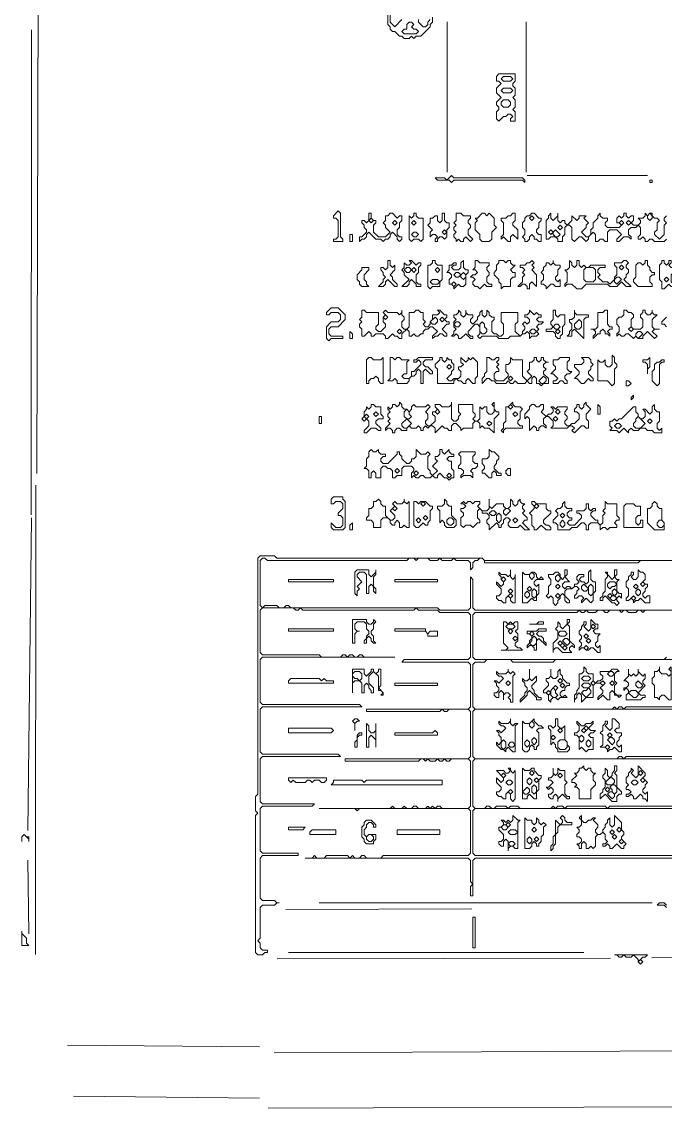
# Model space of a CAD drawing. Extents: x 10 to 1971, y 10 to 1392.
# Drawn here: x 10 to 282.5, y 15 to 475.1 of the extents above; entities that cross this region are included whole.
import ezdxf

# ---------------------------------------------------------------- set-up
doc = ezdxf.new("R2010")
doc.units = 0
for name, color, linetype, lineweight in [('TEXT_FALLBACK_OUTLINE', 2, 'Continuous', 0), ('TRACE_CURVE', 6, 'Continuous', 0), ('TRACE_STRAIGHT', 5, 'Continuous', 0), ('TRACE_TEXT_SYMBOL', 6, 'Continuous', 0)]:
    doc.layers.add(name, color=color, linetype=linetype, lineweight=lineweight)

msp = doc.modelspace()

# ---------------------------------------------------------------- linework, layer by layer
at = {"layer": 'TEXT_FALLBACK_OUTLINE', "color": 2}
for points in [[(212, 453), (211, 452), (211, 450), (212, 450), (213, 449), (211, 447), (211, 445), (213, 443), (211, 441), (211, 440), (212, 439), (212, 438), (211, 437), (211, 434), (212, 433), (214, 435), (215, 435), (216, 436), (217, 436), (218, 435), (217, 434), (217, 433), (219, 433), (219, 437), (218, 438), (219, 439), (219, 442), (218, 443), (219, 444), (219, 447), (218, 448), (218, 449), (219, 450), (219, 453)], [(213, 451), (214, 452), (217, 452), (218, 451), (217, 450), (214, 450)], [(213, 446), (214, 447), (217, 447), (218, 446), (217, 445), (214, 445)], [(213, 441), (214, 442), (216, 442), (217, 441), (217, 440), (216, 439), (214, 439), (213, 440)], [(144, 395), (142, 393), (142, 392), (143, 392), (144, 391), (144, 384), (143, 383), (142, 383), (142, 382), (146, 382), (146, 383), (145, 384), (145, 394)], [(157, 394), (157, 391), (156, 390), (155, 391), (154, 391), (154, 390), (155, 389), (155, 388), (156, 387), (156, 386), (154, 384), (153, 384), (153, 382), (154, 383), (155, 383), (156, 384), (156, 385), (157, 386), (160, 383), (162, 383), (163, 382), (164, 383), (165, 383), (166, 384), (166, 385), (167, 386), (169, 384), (169, 383), (170, 382), (171, 383), (171, 384), (170, 384), (169, 385), (169, 387), (170, 388), (170, 390), (171, 391), (171, 393), (170, 393), (169, 392), (167, 394), (166, 394), (165, 393), (164, 393), (164, 391), (163, 390), (164, 389), (164, 388), (166, 386), (164, 384), (161, 384), (159, 386), (159, 389), (160, 390), (160, 391), (159, 391), (158, 392), (158, 394)], [(157, 391), (158, 392), (159, 391), (158, 390)], [(176, 394), (176, 393), (175, 392), (174, 393), (174, 383), (175, 382), (176, 383), (178, 383), (179, 382), (180, 383), (180, 392), (178, 392), (177, 393), (177, 394)], [(188, 394), (188, 391), (187, 390), (186, 391), (186, 393), (185, 393), (184, 392), (183, 392), (183, 390), (182, 389), (184, 387), (183, 386), (183, 384), (184, 385), (185, 385), (186, 384), (185, 383), (185, 382), (186, 382), (186, 383), (187, 384), (188, 384), (189, 383), (190, 384), (190, 387), (191, 388), (191, 390), (190, 390), (189, 391), (189, 394)], [(194, 394), (194, 391), (193, 390), (194, 389), (193, 388), (193, 387), (194, 386), (193, 385), (193, 384), (194, 383), (194, 382), (195, 383), (196, 382), (197, 382), (197, 383), (198, 384), (200, 382), (201, 383), (199, 385), (199, 387), (200, 388), (200, 389), (199, 390), (199, 391), (200, 392), (200, 393), (197, 393), (196, 394)], [(205, 394), (203, 392), (202, 392), (203, 391), (202, 390), (202, 387), (204, 385), (204, 383), (205, 382), (208, 382), (209, 383), (209, 386), (211, 388), (210, 389), (210, 392), (208, 394), (207, 393), (206, 394)], [(218, 394), (217, 393), (216, 393), (215, 392), (213, 392), (213, 391), (214, 390), (214, 385), (213, 384), (213, 383), (214, 384), (216, 382), (217, 382), (217, 384), (218, 385), (220, 383), (220, 387), (218, 389), (218, 390), (219, 391), (219, 394)], [(226, 394), (225, 393), (224, 393), (223, 392), (223, 391), (222, 390), (222, 388), (223, 387), (223, 385), (222, 384), (223, 383), (223, 382), (224, 382), (225, 383), (225, 384), (226, 385), (227, 384), (227, 383), (228, 383), (229, 382), (230, 382), (230, 385), (229, 385), (228, 386), (228, 387), (229, 388), (229, 390), (230, 391), (230, 392), (229, 392), (227, 394)], [(225, 392), (226, 393), (227, 392), (226, 391)], [(167, 390), (168, 391), (169, 390), (168, 389)], [(175, 390), (176, 391), (177, 390), (176, 389)], [(188, 386), (189, 387), (190, 386), (189, 385)], [(149, 385), (149, 382), (150, 382), (150, 385)], [(175, 385), (176, 386), (177, 386), (178, 385), (177, 384), (176, 384)], [(165, 374), (165, 371), (164, 370), (163, 371), (162, 371), (162, 370), (163, 369), (163, 368), (164, 367), (163, 366), (163, 365), (161, 363), (163, 363), (164, 364), (164, 365), (165, 366), (168, 363), (169, 363), (169, 364), (167, 366), (167, 367), (166, 368), (168, 370), (168, 372), (167, 371), (166, 372), (166, 374)], [(174, 374), (175, 373), (174, 372), (173, 372), (172, 373), (172, 371), (171, 370), (172, 369), (172, 368), (174, 366), (171, 363), (173, 363), (174, 364), (174, 365), (175, 366), (177, 364), (177, 363), (179, 363), (179, 364), (178, 364), (177, 365), (177, 368), (178, 369), (178, 371), (179, 372), (179, 373), (178, 373), (177, 372), (175, 374)], [(184, 374), (184, 373), (183, 372), (182, 372), (182, 363), (183, 362), (184, 363), (187, 363), (187, 365), (188, 366), (188, 372), (186, 372), (185, 373), (185, 374)], [(197, 374), (196, 373), (196, 371), (195, 370), (193, 370), (192, 371), (193, 372), (194, 372), (194, 373), (193, 373), (192, 372), (191, 372), (191, 370), (190, 369), (191, 369), (192, 368), (192, 367), (191, 366), (191, 364), (192, 364), (193, 363), (193, 362), (195, 364), (196, 363), (197, 363), (198, 364), (198, 368), (199, 369), (199, 370), (198, 370), (197, 371)], [(202, 374), (202, 371), (201, 370), (202, 370), (203, 369), (202, 368), (201, 368), (200, 367), (201, 367), (202, 366), (201, 365), (201, 364), (202, 363), (203, 363), (204, 362), (206, 364), (207, 363), (209, 363), (209, 364), (208, 364), (207, 365), (207, 367), (208, 368), (208, 369), (207, 370), (207, 371), (208, 372), (208, 373), (204, 373), (203, 374)], [(212, 374), (212, 373), (211, 372), (211, 370), (210, 369), (210, 368), (212, 366), (212, 365), (213, 364), (213, 362), (214, 363), (217, 363), (217, 366), (218, 367), (219, 367), (219, 369), (218, 369), (217, 370), (219, 372), (218, 372), (217, 373), (217, 374), (216, 374), (215, 373), (214, 374)], [(226, 374), (225, 373), (224, 373), (223, 372), (221, 372), (221, 371), (222, 371), (223, 370), (222, 369), (223, 368), (222, 367), (222, 365), (220, 363), (221, 363), (222, 364), (223, 364), (224, 363), (224, 362), (225, 362), (225, 364), (226, 365), (228, 363), (228, 368), (226, 370), (227, 371), (226, 372), (227, 373)], [(235, 374), (235, 373), (234, 372), (233, 373), (232, 373), (232, 372), (231, 371), (231, 370), (230, 369), (231, 368), (231, 366), (230, 365), (230, 364), (231, 364), (232, 363), (232, 362), (234, 364), (235, 364), (236, 363), (238, 363), (238, 366), (237, 365), (236, 366), (236, 367), (237, 368), (237, 370), (238, 371), (238, 372), (236, 372), (235, 373)], [(242, 374), (242, 371), (241, 370), (240, 370), (241, 369), (241, 365), (240, 364), (240, 363), (241, 364), (243, 364), (245, 362), (247, 362), (249, 364), (258, 364), (259, 363), (262, 363), (264, 365), (266, 363), (268, 363), (265, 366), (266, 367), (266, 368), (267, 369), (267, 370), (266, 371), (266, 372), (267, 373), (266, 374), (265, 374), (264, 373), (261, 373), (261, 372), (262, 371), (262, 368), (261, 367), (261, 366), (259, 364), (258, 365), (256, 365), (254, 367), (255, 368), (254, 369), (254, 370), (255, 371), (257, 371), (257, 372), (251, 372), (250, 371), (249, 371), (248, 372), (247, 371), (246, 372), (246, 374), (245, 374), (245, 372), (244, 371), (243, 372), (243, 373)], [(274, 374), (274, 373), (273, 372), (272, 373), (271, 373), (270, 372), (270, 367), (269, 366), (269, 365), (271, 363), (277, 363), (277, 364), (276, 365), (276, 367), (277, 368), (278, 368), (278, 369), (277, 369), (276, 370), (276, 371), (275, 372), (275, 374)], [(281, 374), (281, 373), (280, 372), (280, 366), (281, 365), (281, 362), (282, 362), (284, 364), (285, 363), (287, 363), (285, 365), (285, 368), (287, 370), (287, 371), (285, 371), (284, 372), (285, 373), (285, 374), (284, 374), (284, 373), (283, 372), (282, 373), (282, 374)], [(154, 371), (154, 370), (152, 368), (152, 366), (153, 365), (153, 364), (154, 363), (157, 363), (156, 364), (156, 365), (155, 366), (155, 368), (157, 370), (157, 371)], [(172, 370), (173, 371), (174, 371), (175, 370), (174, 369), (173, 369)], [(175, 370), (176, 371), (177, 370), (176, 369)], [(185, 370), (186, 371), (187, 370), (186, 369)], [(193, 368), (194, 369), (195, 369), (196, 368), (195, 367), (194, 367)], [(196, 368), (197, 369), (198, 368), (198, 367), (197, 366), (196, 367)], [(248, 370), (249, 371), (252, 371), (253, 370), (253, 366), (252, 365), (249, 365), (248, 366)], [(263, 371), (264, 372), (265, 371), (264, 370)], [(183, 365), (184, 366), (186, 366), (187, 365), (186, 364), (184, 364)], [(192, 364), (193, 365), (194, 364), (193, 363)], [(261, 366), (262, 367), (263, 367), (264, 366), (262, 364), (261, 365)], [(282, 366), (283, 367), (284, 366), (283, 365)], [(141, 354), (139, 352), (139, 351), (140, 351), (141, 352), (144, 352), (145, 351), (145, 349), (144, 348), (141, 348), (139, 346), (139, 341), (140, 340), (141, 341), (146, 341), (146, 342), (141, 342), (140, 343), (140, 345), (141, 346), (144, 346), (147, 349), (147, 351), (144, 354)], [(163, 350), (164, 351), (165, 350), (164, 349)], [(185, 350), (186, 349), (186, 348), (185, 347), (184, 347), (183, 348)], [(187, 349), (188, 350), (189, 349), (188, 348)], [(235, 353), (235, 349), (234, 348), (234, 347), (235, 346), (234, 345), (232, 345), (232, 344), (235, 344), (236, 343), (236, 342), (237, 341), (238, 341), (238, 342), (239, 343), (239, 346), (240, 347), (240, 351), (238, 351), (237, 350), (236, 351), (236, 353)], [(244, 353), (244, 350), (243, 349), (242, 349), (242, 348), (243, 347), (243, 345), (242, 344), (242, 343), (241, 342), (243, 342), (243, 344), (244, 345), (248, 341), (248, 349), (249, 350), (250, 350), (250, 351), (245, 351), (244, 352)], [(257, 353), (256, 352), (254, 352), (254, 346), (253, 345), (251, 345), (252, 345), (253, 344), (253, 343), (252, 342), (252, 341), (254, 343), (255, 343), (255, 344), (256, 345), (257, 344), (257, 343), (258, 343), (259, 342), (259, 343), (258, 344), (259, 345), (260, 345), (260, 346), (259, 346), (258, 347), (258, 353)], [(265, 353), (265, 351), (264, 350), (263, 350), (262, 349), (262, 347), (263, 346), (263, 344), (262, 343), (262, 342), (263, 343), (264, 342), (265, 342), (266, 343), (267, 343), (269, 341), (270, 342), (271, 341), (273, 341), (273, 342), (275, 344), (278, 341), (279, 342), (277, 344), (278, 345), (280, 345), (278, 345), (277, 346), (277, 349), (279, 351), (278, 351), (277, 352), (277, 353), (277, 352), (276, 351), (275, 351), (274, 352), (274, 353), (273, 353), (273, 352), (272, 351), (272, 350), (273, 349), (273, 346), (272, 345), (269, 345), (268, 346), (268, 349), (269, 350), (269, 351), (268, 352), (267, 352), (266, 353)], [(193, 347), (194, 348), (195, 348), (196, 347), (195, 346), (194, 346)], [(204, 347), (205, 348), (206, 347), (206, 346), (207, 345), (207, 344), (206, 343), (205, 343), (204, 344)], [(235, 346), (236, 347), (237, 347), (238, 346), (237, 345), (236, 345)], [(246, 349), (247, 348), (247, 346), (246, 345), (245, 345), (244, 346), (244, 347)], [(267, 345), (268, 346), (269, 345), (268, 344)], [(149, 344), (149, 341), (150, 341), (150, 343)], [(169, 344), (170, 345), (171, 344), (170, 343)], [(225, 344), (226, 345), (227, 345), (228, 344), (227, 343), (226, 343)], [(236, 344), (237, 345), (238, 344), (237, 343)], [(270, 343), (271, 344), (272, 344), (273, 343), (271, 341), (270, 342)], [(157, 333), (156, 332), (156, 322), (157, 322), (157, 323), (158, 324), (159, 324), (160, 325), (161, 324), (161, 323), (162, 322), (163, 322), (163, 333), (162, 332), (159, 332), (158, 333)], [(166, 333), (166, 324), (165, 323), (167, 323), (168, 324), (169, 323), (169, 322), (173, 322), (174, 323), (174, 324), (175, 325), (176, 325), (177, 326), (177, 327), (178, 328), (179, 327), (179, 322), (180, 322), (180, 327), (181, 328), (183, 326), (184, 326), (184, 327), (182, 329), (181, 329), (180, 330), (180, 331), (181, 332), (184, 332), (184, 333), (178, 333), (177, 332), (176, 332), (176, 331), (177, 331), (178, 332), (179, 331), (179, 330), (176, 327), (175, 327), (175, 325), (174, 324), (172, 324), (171, 325), (172, 326), (173, 326), (173, 331), (174, 332), (171, 332), (170, 333), (169, 333), (168, 332), (167, 333)], [(187, 333), (187, 332), (185, 330), (185, 329), (186, 328), (186, 322), (193, 322), (193, 323), (194, 324), (195, 323), (196, 323), (197, 322), (198, 322), (198, 323), (199, 324), (201, 322), (202, 322), (202, 324), (203, 325), (203, 331), (201, 333), (200, 332), (199, 333), (199, 332), (198, 331), (196, 333), (196, 331), (197, 330), (196, 329), (195, 329), (195, 328), (196, 327), (196, 325), (195, 324), (193, 324), (192, 323), (191, 323), (190, 324), (192, 326), (192, 327), (193, 328), (193, 330), (192, 331), (192, 332), (191, 332), (190, 333), (190, 332), (189, 331), (188, 332), (188, 333)], [(238, 333), (237, 332), (235, 332), (235, 330), (236, 329), (236, 328), (234, 326), (235, 326), (237, 324), (236, 323), (235, 323), (235, 322), (237, 322), (238, 323), (239, 323), (240, 322), (241, 322), (241, 323), (240, 324), (240, 325), (241, 326), (242, 326), (243, 327), (242, 327), (241, 328), (241, 331), (242, 332), (242, 333)], [(247, 333), (248, 332), (248, 331), (247, 330), (244, 330), (244, 329), (246, 327), (246, 326), (244, 324), (245, 324), (247, 322), (248, 322), (250, 324), (251, 323), (252, 323), (252, 324), (250, 326), (250, 327), (251, 328), (251, 329), (252, 330), (251, 331), (251, 332), (250, 333)], [(260, 334), (260, 330), (259, 329), (258, 329), (257, 330), (257, 332), (256, 331), (255, 331), (254, 332), (254, 323), (258, 323), (260, 321), (261, 322), (261, 328), (262, 329), (262, 330), (261, 331), (261, 333)], [(276, 333), (275, 332), (273, 332), (273, 331), (274, 331), (275, 330), (275, 326), (275, 328), (276, 329)], [(281, 332), (280, 331), (279, 331), (278, 330), (278, 328), (277, 327), (277, 323), (279, 321), (280, 322), (280, 330), (281, 331), (282, 331), (282, 332)], [(190, 329), (191, 330), (192, 329), (191, 328)], [(216, 324), (217, 325), (218, 324), (217, 323)], [(231, 325), (232, 324), (232, 323), (231, 322), (230, 322), (229, 323)], [(266, 323), (266, 321), (267, 321), (268, 322), (267, 323)], [(158, 313), (158, 312), (157, 311), (156, 312), (156, 311), (155, 310), (155, 308), (154, 307), (155, 306), (156, 307), (157, 306), (157, 304), (155, 302), (155, 301), (156, 301), (158, 303), (160, 303), (161, 302), (162, 302), (162, 303), (160, 305), (160, 306), (161, 307), (163, 307), (163, 308), (162, 309), (162, 312), (160, 312), (159, 313)], [(218, 314), (216, 312), (215, 312), (215, 306), (214, 305), (214, 303), (213, 302), (214, 301), (214, 302), (215, 303), (222, 303), (222, 304), (221, 304), (220, 305), (220, 306), (221, 307), (221, 310), (222, 311), (221, 312), (219, 312), (218, 313)], [(216, 312), (217, 313), (218, 312), (217, 311)], [(254, 313), (254, 309), (255, 309), (255, 312)], [(278, 313), (277, 312), (277, 310), (276, 309), (274, 311), (273, 311), (274, 310), (274, 308), (273, 307), (272, 307), (271, 308), (271, 309), (270, 310), (270, 312), (269, 312), (264, 307), (263, 307), (262, 306), (261, 307), (260, 306), (259, 306), (259, 304), (260, 303), (259, 302), (262, 302), (263, 301), (265, 303), (267, 301), (267, 302), (268, 303), (269, 302), (271, 302), (272, 303), (274, 303), (275, 302), (277, 302), (278, 301), (281, 301), (281, 303), (280, 302), (279, 303), (279, 305), (280, 306), (280, 310), (279, 310), (278, 311)], [(269, 317), (268, 316), (268, 315), (269, 316)], [(155, 308), (156, 309), (157, 308), (156, 307)], [(159, 309), (160, 310), (161, 309), (160, 308)], [(172, 310), (173, 311), (174, 310), (174, 309), (175, 308), (174, 307), (173, 307), (172, 308)], [(185, 310), (186, 311), (187, 310), (186, 309)], [(218, 309), (219, 310), (220, 309), (219, 308)], [(236, 310), (237, 311), (238, 310), (237, 309)], [(136, 308), (137, 308), (137, 305), (136, 305)], [(173, 307), (175, 305), (173, 303), (172, 303), (171, 304), (171, 305)], [(207, 305), (208, 306), (209, 305), (208, 304)], [(235, 307), (236, 308), (237, 307), (236, 306)], [(261, 304), (262, 305), (263, 305), (264, 304), (263, 303), (262, 303)], [(270, 307), (271, 308), (274, 305), (272, 303), (270, 303), (269, 304), (269, 305), (270, 306)], [(275, 306), (276, 307), (277, 306), (276, 305)], [(196, 293), (195, 292), (196, 291), (196, 288), (195, 287), (195, 286), (196, 286), (197, 285), (197, 284), (196, 283), (196, 282), (197, 283), (200, 283), (201, 282), (201, 284), (200, 285), (201, 286), (202, 286), (203, 287), (203, 288), (202, 288), (201, 289), (201, 291), (202, 292), (202, 293)], [(208, 294), (208, 291), (207, 290), (205, 290), (205, 288), (206, 287), (206, 286), (205, 285), (205, 284), (206, 284), (208, 282), (209, 282), (209, 284), (210, 285), (211, 284), (211, 283), (213, 283), (213, 284), (212, 284), (210, 286), (210, 287), (211, 288), (211, 289), (212, 290), (212, 291), (210, 293), (209, 293)], [(168, 285), (169, 286), (170, 285), (169, 284)], [(216, 286), (215, 285), (215, 284), (216, 283), (217, 283), (217, 286)], [(176, 284), (177, 285), (178, 284), (177, 283)], [(190, 283), (191, 284), (192, 283), (191, 282)], [(142, 274), (141, 273), (141, 271), (142, 271), (143, 272), (145, 272), (146, 271), (146, 269), (144, 267), (144, 266), (145, 266), (146, 265), (146, 262), (145, 261), (143, 261), (141, 263), (141, 261), (142, 260), (146, 260), (147, 261), (147, 272), (146, 273), (146, 274)], [(161, 273), (160, 272), (159, 272), (159, 270), (158, 269), (157, 269), (157, 266), (156, 265), (156, 264), (158, 264), (159, 263), (159, 261), (162, 261), (162, 264), (163, 265), (165, 265), (166, 264), (166, 263), (167, 262), (168, 262), (168, 263), (169, 264), (170, 263), (170, 261), (171, 261), (172, 262), (173, 261), (174, 261), (174, 272), (173, 271), (172, 272), (172, 273), (172, 272), (171, 271), (169, 271), (168, 272), (167, 271), (168, 270), (166, 268), (168, 266), (168, 265), (167, 264), (166, 264), (164, 266), (164, 270), (163, 270), (162, 271), (162, 272)], [(176, 272), (176, 262), (177, 261), (178, 261), (180, 263), (181, 262), (182, 262), (182, 263), (183, 264), (183, 268), (184, 269), (184, 270), (183, 270), (181, 272), (179, 272), (178, 271), (177, 272)], [(179, 271), (180, 272), (181, 271), (180, 270)], [(189, 273), (189, 271), (188, 270), (186, 270), (186, 269), (187, 268), (187, 263), (188, 264), (189, 263), (189, 262), (190, 261), (193, 261), (194, 262), (194, 264), (192, 266), (192, 270), (191, 270), (190, 271), (190, 272)], [(226, 272), (226, 271), (227, 270), (227, 269), (225, 267), (226, 266), (226, 262), (227, 261), (227, 260), (228, 260), (230, 262), (232, 260), (234, 260), (234, 261), (233, 262), (232, 262), (231, 263), (231, 264), (234, 267), (234, 268), (233, 268), (232, 269), (232, 271), (228, 271), (227, 272)], [(278, 272), (277, 271), (277, 270), (276, 269), (275, 269), (275, 263), (278, 260), (282, 260), (282, 263), (281, 264), (281, 269), (280, 269), (279, 270), (279, 271)], [(167, 269), (168, 270), (169, 269), (168, 268)], [(208, 267), (209, 268), (210, 268), (211, 267), (210, 266), (209, 266)], [(211, 266), (212, 267), (213, 266), (213, 264), (212, 263), (211, 264)], [(214, 268), (215, 269), (216, 269), (217, 268), (215, 266), (214, 267)], [(227, 270), (228, 271), (229, 270), (228, 269)], [(238, 266), (239, 267), (240, 266), (239, 265)], [(266, 271), (265, 270), (265, 261), (273, 261), (273, 264), (272, 264), (272, 263), (271, 262), (270, 263), (270, 265), (271, 266), (272, 266), (272, 270), (270, 270), (269, 271)], [(150, 263), (149, 262), (149, 260), (150, 260)], [(177, 264), (178, 265), (179, 264), (178, 263)], [(180, 265), (181, 266), (182, 265), (181, 264)], [(190, 264), (191, 265), (192, 265), (193, 264), (193, 263), (192, 262), (191, 262), (190, 263)], [(218, 264), (219, 265), (220, 264), (219, 263)], [(238, 263), (239, 264), (240, 263), (240, 262), (239, 261), (238, 262)], [(279, 263), (280, 264), (281, 264), (282, 263), (282, 262), (281, 261), (280, 261), (279, 262)], [(152, 243), (151, 242), (151, 233), (152, 232), (152, 234), (153, 235), (152, 236), (154, 238), (152, 240), (152, 241), (153, 242), (155, 242), (156, 241), (156, 233), (157, 233), (157, 236), (158, 237), (159, 236), (159, 234), (160, 233), (160, 235), (159, 236), (159, 240), (160, 241), (160, 243), (160, 242), (158, 240), (157, 241), (157, 243)], [(217, 243), (217, 241), (216, 240), (215, 241), (213, 241), (212, 242), (212, 241), (213, 240), (213, 239), (214, 238), (214, 237), (213, 236), (211, 238), (211, 237), (213, 235), (213, 233), (212, 232), (211, 232), (211, 231), (212, 230), (213, 230), (214, 229), (215, 229), (215, 231), (216, 232), (217, 231), (217, 230), (218, 229), (219, 229), (219, 241), (219, 240), (218, 239), (217, 240)], [(213, 239), (214, 240), (215, 239), (214, 238)], [(222, 242), (222, 229), (224, 229), (226, 231), (227, 230), (228, 230), (228, 232), (229, 233), (229, 237), (228, 236), (227, 237), (227, 238), (228, 239), (231, 239), (230, 240), (229, 239), (228, 240), (228, 241), (227, 242), (226, 242), (225, 241), (223, 241)], [(225, 241), (226, 242), (227, 241), (227, 240), (226, 239), (225, 240)], [(236, 240), (237, 241), (238, 240), (238, 239), (237, 238), (236, 239)], [(261, 243), (261, 240), (260, 239), (258, 241), (258, 242), (257, 242), (258, 241), (258, 240), (257, 239), (257, 234), (256, 233), (256, 232), (255, 231), (255, 230), (256, 230), (256, 231), (257, 232), (260, 229), (261, 229), (262, 228), (263, 229), (262, 230), (262, 231), (263, 232), (264, 231), (264, 233), (263, 233), (262, 234), (262, 238), (263, 239), (262, 239), (261, 240), (262, 241), (262, 243)], [(271, 243), (271, 240), (270, 239), (269, 239), (268, 240), (269, 241), (269, 242), (268, 242), (268, 241), (267, 240), (267, 239), (266, 238), (266, 236), (267, 235), (267, 232), (266, 231), (266, 230), (267, 230), (268, 231), (269, 230), (269, 229), (270, 230), (271, 230), (272, 231), (274, 229), (276, 229), (276, 232), (275, 232), (274, 231), (273, 232), (273, 233), (274, 234), (274, 235), (275, 236), (275, 237), (274, 237), (273, 238), (274, 239), (274, 241), (273, 242), (272, 242)], [(216, 234), (217, 235), (218, 234), (217, 233)], [(224, 235), (225, 236), (226, 235), (225, 234)], [(226, 234), (227, 235), (228, 234), (228, 232), (227, 231), (226, 232)], [(236, 236), (237, 237), (238, 236), (237, 235)], [(247, 236), (248, 237), (250, 235), (249, 234), (248, 234), (247, 235)], [(250, 236), (251, 237), (252, 236), (252, 233), (251, 232), (250, 233)], [(258, 237), (259, 238), (261, 238), (262, 237), (261, 236), (260, 236), (259, 235), (258, 236)], [(260, 234), (261, 235), (262, 234), (262, 233), (261, 232), (260, 233)], [(269, 236), (270, 237), (271, 236), (270, 235)], [(270, 234), (271, 235), (272, 234), (272, 233), (271, 232), (270, 233)], [(272, 237), (273, 238), (274, 237), (273, 236)], [(216, 232), (217, 233), (218, 232), (217, 231)], [(223, 233), (224, 234), (225, 233), (225, 232), (224, 231), (223, 232)], [(236, 232), (237, 233), (238, 232), (237, 231)], [(258, 232), (259, 233), (260, 232), (259, 231)], [(259, 231), (260, 232), (261, 232), (262, 231), (261, 230), (260, 230)], [(268, 231), (269, 232), (270, 231), (269, 230)], [(150, 222), (150, 212), (151, 212), (151, 216), (152, 217), (153, 217), (152, 217), (151, 218), (151, 220), (152, 221), (155, 221), (156, 220), (156, 218), (157, 217), (157, 216), (156, 215), (156, 214), (155, 213), (155, 212), (156, 212), (156, 214), (157, 215), (158, 214), (158, 213), (159, 212), (160, 212), (159, 213), (159, 215), (158, 216), (158, 217), (159, 218), (159, 220), (160, 221), (159, 222), (159, 221), (158, 220), (157, 220), (156, 221), (156, 222)], [(214, 221), (214, 212), (216, 210), (215, 209), (213, 209), (222, 209), (221, 210), (220, 210), (219, 211), (219, 212), (220, 213), (220, 216), (219, 217), (220, 218), (220, 221), (219, 221), (218, 220), (217, 221), (216, 220), (215, 221)], [(229, 221), (228, 220), (225, 220), (231, 220), (231, 221)], [(241, 222), (241, 220), (239, 218), (238, 219), (238, 220), (237, 221), (237, 219), (236, 218), (237, 217), (237, 214), (235, 212), (235, 208), (235, 209), (236, 210), (237, 210), (239, 208), (243, 208), (242, 209), (242, 210), (243, 211), (244, 210), (244, 211), (242, 213), (242, 219), (241, 220), (242, 221), (242, 222)], [(251, 222), (251, 218), (250, 217), (248, 219), (249, 220), (249, 221), (248, 221), (248, 220), (247, 219), (247, 218), (246, 217), (246, 216), (247, 215), (247, 214), (246, 213), (247, 212), (247, 211), (246, 210), (246, 209), (247, 210), (248, 210), (249, 209), (250, 209), (251, 210), (252, 210), (254, 208), (255, 208), (255, 211), (254, 210), (253, 211), (253, 212), (254, 213), (254, 215), (255, 216), (253, 216), (252, 217), (253, 218), (254, 218), (254, 220), (253, 220)], [(215, 219), (216, 220), (218, 220), (219, 219), (218, 218), (216, 218)], [(216, 217), (217, 218), (218, 217), (217, 216)], [(229, 218), (228, 217), (224, 217), (224, 216), (225, 216), (226, 215), (226, 214), (225, 213), (225, 212), (224, 211), (224, 210), (225, 211), (226, 211), (227, 210), (227, 209), (228, 209), (228, 213), (229, 214), (232, 211), (232, 212), (231, 213), (231, 214), (230, 215), (229, 215), (228, 216), (229, 217), (232, 217), (232, 218)], [(225, 216), (226, 217), (227, 216), (226, 215)], [(237, 216), (238, 217), (240, 217), (241, 216), (240, 215), (238, 215)], [(251, 219), (252, 220), (253, 219), (252, 218)], [(218, 214), (219, 215), (220, 214), (219, 213)], [(226, 214), (227, 215), (228, 214), (228, 212), (227, 211), (226, 211), (225, 212), (226, 213)], [(237, 212), (238, 213), (239, 212), (238, 211)], [(238, 211), (239, 212), (240, 211), (239, 210)], [(239, 213), (240, 214), (241, 214), (242, 213), (242, 212), (241, 211)], [(248, 215), (249, 216), (250, 215), (249, 214)], [(249, 213), (250, 214), (251, 213), (250, 212)], [(239, 210), (240, 211), (241, 210), (240, 209)], [(248, 210), (249, 211), (250, 210), (249, 209)], [(150, 201), (150, 191), (150, 195), (151, 196), (153, 196), (154, 195), (154, 191), (155, 191), (155, 194), (156, 195), (157, 194), (157, 193), (158, 192), (158, 191), (159, 191), (159, 193), (157, 195), (157, 198), (159, 200), (161, 198), (161, 192), (162, 192), (163, 191), (162, 190), (163, 190), (163, 191), (161, 193), (162, 194), (162, 201), (161, 201), (161, 200), (160, 199), (159, 200), (159, 201), (158, 201), (158, 200), (156, 198), (155, 199), (155, 201)], [(150, 199), (151, 200), (153, 200), (154, 199), (154, 197), (153, 196), (152, 197), (151, 197), (150, 198)], [(216, 201), (216, 200), (215, 199), (212, 199), (211, 200), (211, 199), (212, 198), (213, 198), (214, 197), (212, 195), (211, 196), (210, 196), (211, 195), (211, 194), (212, 193), (212, 192), (211, 191), (210, 191), (210, 190), (211, 189), (212, 189), (212, 191), (213, 192), (214, 191), (214, 188), (214, 190), (215, 191), (216, 191), (217, 190), (216, 189), (217, 188), (217, 187), (218, 187), (218, 198), (219, 199), (218, 200), (217, 199), (216, 200)], [(225, 201), (225, 197), (224, 196), (223, 196), (222, 197), (222, 196), (223, 195), (223, 194), (224, 193), (224, 192), (223, 191), (223, 190), (221, 188), (221, 187), (224, 190), (224, 191), (225, 192), (228, 189), (228, 188), (230, 188), (230, 189), (229, 189), (227, 191), (227, 192), (226, 193), (226, 194), (228, 196), (228, 198), (226, 196), (225, 197)], [(234, 201), (234, 198), (233, 197), (232, 197), (232, 196), (233, 195), (233, 194), (231, 192), (231, 191), (232, 191), (233, 190), (233, 188), (234, 187), (234, 188), (235, 189), (236, 189), (237, 188), (238, 189), (241, 189), (240, 190), (239, 189), (238, 190), (238, 191), (239, 192), (240, 192), (240, 193), (241, 194), (242, 194), (242, 195), (241, 195), (239, 197), (239, 198), (238, 199), (238, 201), (237, 200), (237, 198), (236, 197), (235, 197), (234, 198)], [(248, 202), (248, 200), (247, 199), (246, 199), (246, 193), (245, 192), (245, 191), (244, 190), (244, 187), (244, 188), (245, 189), (245, 190), (246, 191), (247, 190), (247, 187), (249, 189), (252, 189), (252, 194), (253, 195), (255, 195), (256, 194), (255, 193), (256, 192), (256, 191), (254, 189), (254, 188), (256, 190), (258, 188), (259, 188), (259, 191), (260, 192), (261, 191), (261, 190), (262, 190), (263, 189), (264, 190), (262, 190), (261, 191), (261, 194), (262, 195), (261, 196), (261, 199), (262, 200), (263, 200), (262, 201), (260, 201), (259, 200), (255, 200), (255, 199), (256, 198), (256, 197), (255, 196), (254, 196), (253, 195), (252, 196), (252, 199), (250, 199), (249, 200), (249, 201)], [(247, 197), (248, 198), (250, 198), (251, 197), (250, 196), (248, 196)], [(258, 199), (259, 200), (260, 200), (261, 199), (260, 198), (259, 198)], [(267, 201), (267, 198), (265, 196), (266, 196), (267, 195), (267, 194), (266, 193), (265, 193), (265, 192), (266, 193), (267, 192), (267, 191), (266, 190), (266, 188), (272, 188), (273, 189), (274, 189), (274, 190), (272, 190), (271, 191), (274, 194), (273, 195), (273, 196), (274, 197), (274, 199), (273, 198), (271, 200), (271, 201), (271, 199), (270, 198), (269, 199), (268, 198), (267, 199)], [(280, 202), (280, 201), (279, 200), (278, 200), (278, 198), (277, 197), (277, 195), (278, 194), (278, 189), (279, 189), (280, 188), (280, 189), (281, 190), (282, 190), (284, 188), (285, 188), (285, 202), (284, 201), (285, 200), (285, 199), (284, 198), (283, 199), (281, 199), (280, 200)], [(215, 195), (216, 196), (217, 195), (216, 194)], [(235, 193), (236, 194), (237, 193), (236, 192)], [(237, 196), (238, 197), (239, 196), (238, 195)], [(238, 194), (239, 195), (240, 194), (239, 193)], [(247, 194), (248, 195), (250, 195), (251, 194), (250, 193), (248, 193)], [(251, 195), (252, 196), (253, 195), (252, 194)], [(255, 195), (256, 196), (257, 195), (256, 194)], [(259, 195), (260, 196), (261, 195), (260, 194)], [(270, 195), (271, 196), (273, 194), (272, 193), (271, 193), (270, 194)], [(232, 191), (233, 192), (234, 191), (233, 190)], [(234, 192), (235, 193), (236, 192), (236, 191), (237, 190), (236, 189), (235, 189), (234, 190)], [(249, 192), (250, 193), (251, 192), (251, 191), (249, 189), (247, 191), (248, 192)], [(267, 191), (268, 192), (270, 192), (271, 191), (271, 190), (270, 189), (269, 189)], [(151, 180), (150, 179), (151, 178), (151, 175), (151, 178), (152, 179), (153, 179), (152, 180)], [(217, 180), (217, 179), (216, 178), (213, 178), (212, 179), (212, 178), (213, 177), (214, 177), (215, 176), (213, 174), (212, 175), (211, 175), (212, 174), (212, 173), (213, 172), (213, 170), (212, 169), (211, 170), (211, 169), (213, 167), (214, 167), (215, 166), (215, 167), (216, 168), (218, 166), (219, 166), (219, 177), (220, 178), (219, 178), (218, 177), (217, 178)], [(227, 180), (225, 178), (223, 178), (222, 179), (222, 167), (223, 166), (224, 166), (225, 167), (225, 168), (226, 169), (227, 168), (227, 167), (228, 167), (228, 168), (229, 169), (229, 174), (228, 175), (229, 176), (231, 176), (230, 177), (229, 177), (227, 179)], [(236, 180), (236, 177), (235, 176), (234, 177), (233, 177), (233, 176), (234, 175), (234, 169), (235, 170), (236, 169), (236, 168), (237, 167), (237, 166), (241, 166), (242, 167), (242, 168), (241, 169), (241, 170), (240, 171), (240, 177), (239, 176), (238, 176), (237, 177), (237, 180)], [(260, 180), (260, 176), (259, 175), (257, 177), (258, 178), (258, 179), (257, 179), (257, 178), (256, 177), (256, 175), (255, 174), (256, 173), (256, 169), (255, 168), (257, 168), (258, 167), (258, 166), (259, 167), (260, 167), (261, 168), (263, 166), (264, 166), (264, 169), (263, 168), (262, 169), (262, 170), (263, 171), (263, 172), (264, 173), (264, 174), (262, 174), (261, 175), (262, 176), (263, 176), (263, 178), (261, 180)], [(156, 178), (156, 168), (157, 168), (157, 172), (158, 173), (160, 171), (160, 168), (160, 178), (160, 175), (159, 174), (158, 174), (157, 175), (157, 177)], [(185, 175), (184, 174), (168, 174), (168, 173), (186, 173), (186, 174)], [(225, 178), (226, 179), (227, 178), (227, 177), (226, 176), (225, 177)], [(237, 175), (238, 176), (239, 175), (238, 174)], [(245, 179), (245, 178), (246, 177), (246, 175), (245, 174), (244, 174), (244, 173), (245, 173), (246, 172), (246, 167), (247, 168), (249, 166), (250, 167), (252, 167), (252, 172), (251, 172), (250, 173), (251, 174), (252, 174), (253, 175), (251, 175), (250, 176), (252, 178), (252, 179), (251, 178), (249, 178), (248, 177), (247, 177)], [(247, 175), (248, 176), (249, 175), (248, 174)], [(248, 176), (249, 177), (250, 176), (249, 175)], [(153, 174), (152, 173), (152, 171), (151, 170), (151, 168), (152, 168), (152, 172), (153, 173), (154, 173), (154, 174)], [(213, 170), (214, 171), (215, 170), (215, 168), (214, 167), (213, 168)], [(223, 170), (224, 171), (225, 170), (225, 169), (224, 168), (223, 169)], [(226, 171), (227, 172), (228, 171), (228, 170), (227, 169), (226, 170)], [(234, 172), (235, 173), (236, 172), (235, 171)], [(237, 170), (238, 171), (240, 171), (241, 170), (241, 168), (240, 167), (238, 167), (237, 168)], [(246, 172), (247, 173), (248, 172), (248, 171), (247, 170), (246, 171)], [(249, 170), (250, 171), (251, 170), (251, 169), (250, 168), (249, 169)], [(258, 173), (259, 174), (260, 173), (259, 172)], [(258, 171), (259, 172), (260, 172), (261, 171), (261, 170), (260, 169)], [(216, 169), (217, 170), (218, 170), (219, 169), (218, 168), (217, 168)], [(257, 168), (258, 169), (259, 168), (258, 167)], [(216, 159), (217, 158), (216, 157), (215, 157), (214, 158), (211, 158), (214, 155), (214, 154), (213, 153), (211, 155), (211, 153), (213, 151), (213, 150), (212, 149), (211, 149), (211, 148), (212, 147), (213, 147), (214, 146), (215, 146), (215, 148), (216, 149), (217, 148), (217, 146), (218, 145), (219, 146), (219, 158), (218, 157), (217, 158), (217, 159)], [(213, 156), (214, 157), (215, 156), (214, 155)], [(222, 159), (222, 146), (224, 146), (224, 147), (225, 148), (227, 146), (228, 146), (228, 149), (229, 150), (229, 154), (230, 155), (230, 156), (229, 156), (227, 158), (227, 159), (226, 159), (225, 158), (223, 158)], [(225, 157), (226, 158), (227, 157), (226, 156)], [(235, 159), (235, 156), (234, 155), (233, 155), (233, 154), (234, 154), (235, 153), (233, 151), (232, 151), (233, 150), (234, 151), (235, 150), (235, 149), (234, 148), (233, 148), (233, 147), (234, 146), (235, 146), (235, 147), (236, 148), (237, 147), (237, 145), (237, 146), (239, 148), (241, 146), (242, 146), (242, 147), (241, 147), (240, 148), (240, 152), (241, 153), (240, 154), (240, 158), (238, 158), (237, 159), (237, 157), (236, 156), (235, 157)], [(237, 156), (238, 157), (239, 156), (238, 155)], [(248, 160), (247, 159), (246, 159), (246, 158), (245, 157), (244, 157), (245, 156), (243, 154), (243, 153), (244, 153), (245, 152), (244, 151), (245, 151), (246, 150), (246, 146), (251, 146), (251, 150), (253, 152), (253, 153), (252, 154), (252, 156), (253, 157), (252, 157), (251, 158), (251, 159), (250, 159), (249, 158), (248, 159)], [(261, 160), (261, 158), (260, 157), (260, 156), (259, 155), (258, 156), (258, 158), (257, 159), (257, 157), (256, 156), (256, 155), (257, 154), (257, 151), (256, 150), (256, 149), (255, 148), (255, 146), (257, 148), (260, 145), (262, 145), (262, 147), (263, 148), (264, 148), (264, 149), (262, 151), (262, 156), (261, 157), (262, 158), (262, 160)], [(271, 160), (271, 156), (270, 155), (268, 157), (269, 158), (268, 159), (268, 158), (267, 157), (267, 156), (266, 155), (266, 153), (267, 152), (266, 151), (266, 150), (267, 150), (268, 149), (267, 148), (266, 148), (266, 147), (267, 147), (268, 148), (269, 147), (269, 146), (270, 146), (272, 148), (273, 147), (273, 146), (274, 146), (275, 145), (275, 149), (274, 148), (273, 149), (273, 150), (274, 151), (274, 152), (275, 153), (273, 155), (274, 156), (274, 157)], [(271, 157), (272, 158), (273, 157), (272, 156)], [(215, 153), (216, 154), (217, 154), (218, 153), (217, 152), (216, 152)], [(224, 154), (225, 155), (226, 154), (226, 153), (225, 152), (224, 153)], [(226, 151), (227, 152), (228, 151), (228, 149), (227, 148), (226, 149)], [(227, 154), (228, 155), (229, 154), (228, 153)], [(259, 155), (260, 155), (261, 154), (261, 153), (260, 152), (258, 152), (257, 153)], [(259, 151), (260, 152), (261, 152), (262, 151), (262, 149), (261, 148), (260, 149), (260, 150)], [(268, 153), (269, 154), (270, 154), (271, 153), (270, 152), (269, 152)], [(272, 154), (273, 155), (274, 154), (273, 153)], [(216, 149), (217, 150), (218, 149), (217, 148)], [(224, 151), (225, 150), (225, 149), (224, 148), (223, 148), (222, 149)], [(257, 150), (258, 151), (259, 150), (258, 149)], [(258, 148), (259, 149), (260, 149), (261, 148), (261, 147), (260, 146)], [(218, 139), (218, 137), (217, 136), (216, 137), (215, 136), (214, 137), (213, 137), (214, 136), (214, 135), (213, 134), (212, 134), (212, 133), (214, 131), (214, 129), (213, 128), (212, 128), (212, 127), (213, 126), (214, 126), (214, 128), (215, 129), (216, 128), (216, 124), (216, 125), (217, 126), (218, 126), (219, 125), (220, 125), (220, 136), (221, 137), (220, 137)], [(239, 139), (238, 138), (239, 137), (239, 136), (238, 135), (236, 137), (236, 131), (235, 130), (235, 127), (234, 126), (234, 124), (235, 125), (235, 126), (236, 127), (236, 131), (237, 132), (237, 134), (238, 135), (243, 135), (243, 136), (241, 136), (240, 137), (240, 138)], [(156, 137), (155, 136), (155, 135), (154, 134), (154, 130), (155, 129), (155, 128), (156, 127), (159, 127), (159, 128), (160, 129), (160, 131), (157, 131), (156, 130), (155, 131), (155, 133), (156, 134), (156, 135), (157, 136), (158, 136), (159, 135), (159, 134), (160, 134), (160, 135), (158, 137)], [(213, 134), (214, 135), (215, 135), (216, 134), (215, 133), (214, 133)], [(215, 135), (216, 136), (217, 135), (216, 134)], [(223, 138), (223, 125), (225, 125), (226, 126), (226, 127), (227, 128), (228, 127), (228, 126), (229, 126), (229, 127), (230, 128), (230, 130), (231, 131), (231, 134), (232, 135), (231, 136), (230, 135), (229, 136), (229, 137), (228, 138), (228, 136), (227, 135), (226, 136), (226, 137), (224, 137)], [(226, 133), (227, 134), (228, 133), (227, 132)], [(262, 133), (263, 134), (264, 133), (263, 132)], [(156, 130), (157, 131), (158, 131), (159, 130), (159, 129), (158, 128), (157, 128), (156, 129)], [(216, 132), (217, 133), (219, 133), (220, 132), (219, 131), (217, 131)], [(224, 129), (225, 130), (226, 129), (226, 128), (225, 127), (224, 128)], [(227, 129), (228, 130), (229, 129), (228, 128)], [(259, 132), (260, 133), (261, 132), (260, 131)], [(260, 130), (261, 131), (262, 130), (261, 129)], [(263, 128), (264, 129), (265, 128), (264, 127)], [(216, 127), (217, 128), (218, 128), (219, 127), (218, 126), (217, 126)]]:
    msp.add_lwpolyline(points, close=True, dxfattribs=at)
for points in [[(154, 353), (154, 350), (153, 349), (154, 348), (153, 347), (153, 346), (154, 345), (154, 342), (155, 342), (157, 344), (158, 343), (158, 342), (159, 342), (160, 343), (163, 343), (164, 342), (164, 341), (165, 341), (167, 343), (168, 342), (169, 342), (170, 341), (171, 341), (171, 343), (173, 345), (174, 344), (174, 342), (175, 342), (176, 343), (177, 342), (178, 342), (179, 343), (180, 343), (180, 344), (181, 345), (182, 345), (183, 346), (184, 346), (186, 344), (184, 342), (184, 341), (185, 342), (186, 342), (187, 343), (188, 343), (189, 342), (190, 342), (190, 343), (188, 345), (190, 347), (191, 347), (191, 348), (190, 348), (189, 349), (190, 350), (190, 351), (189, 351), (187, 353), (186, 353), (187, 352), (186, 351), (184, 351), (184, 349), (183, 348)], [(183, 348), (183, 347), (182, 346), (181, 346), (180, 347), (181, 348), (180, 349), (180, 352), (179, 352), (178, 353), (177, 353), (176, 352), (174, 352), (174, 346), (173, 345), (172, 345), (171, 346), (171, 348), (172, 349), (172, 350), (171, 351), (171, 353), (171, 352), (170, 351), (169, 352), (165, 352), (164, 353), (163, 352), (164, 351), (163, 350), (163, 348), (164, 347), (164, 346), (162, 344), (161, 344), (160, 345), (160, 346), (161, 347), (161, 352), (156, 352), (155, 353), (154, 353)], [(195, 353), (195, 352), (194, 351), (193, 351), (193, 350), (194, 349), (193, 348), (193, 346), (194, 345), (193, 344), (193, 343), (192, 342), (193, 342), (194, 343), (195, 342), (195, 341), (196, 341), (198, 343), (200, 341), (201, 341), (201, 342), (200, 342), (199, 343), (199, 344), (202, 347), (203, 347), (204, 346), (204, 343), (203, 342), (204, 341), (205, 342), (211, 342), (212, 341), (216, 341), (217, 342), (221, 342), (222, 343), (223, 343), (224, 344), (225, 343), (225, 341), (226, 342), (228, 342), (229, 343), (228, 344), (229, 345), (228, 346), (229, 347), (230, 347), (231, 348), (229, 348), (228, 349), (229, 350), (230, 350), (230, 351), (229, 351), (228, 352), (227, 351), (225, 353), (225, 352), (224, 351), (223, 351), (223, 350), (224, 350)], [(224, 350), (225, 349), (225, 348), (224, 347), (223, 348), (222, 347), (223, 346), (223, 345), (222, 344), (222, 343), (221, 342), (219, 344), (219, 347), (220, 348), (220, 352), (213, 352), (213, 348), (214, 347), (214, 343), (213, 342), (212, 342), (211, 343), (210, 343), (209, 344), (209, 348), (210, 349), (210, 350), (209, 350), (208, 351), (208, 352), (207, 353), (207, 351), (206, 350), (205, 351), (205, 353), (204, 352), (204, 351), (203, 350), (203, 349), (201, 347), (200, 348), (200, 349), (201, 350), (201, 351), (199, 351), (198, 352), (198, 353), (198, 351), (197, 350), (196, 351), (196, 352), (195, 353)], [(207, 333), (207, 327), (206, 326), (206, 325), (205, 324), (205, 322), (207, 324), (208, 324), (209, 323), (210, 323), (211, 322), (215, 322), (216, 323), (217, 322), (218, 322), (219, 323), (220, 322), (223, 322), (224, 323), (225, 322), (226, 322), (226, 324), (227, 325), (228, 324), (228, 322), (229, 322), (230, 321), (231, 322), (233, 322), (233, 324), (231, 326), (231, 327), (232, 328), (231, 329), (231, 330), (232, 331), (233, 331), (232, 331), (231, 332), (231, 333), (230, 333), (230, 332), (229, 331), (228, 332), (228, 333), (227, 333), (227, 332), (226, 331), (225, 331), (225, 328), (224, 327), (226, 325), (224, 323), (222, 325), (222, 332), (218, 332), (217, 333), (217, 331), (216, 330), (215, 330), (215, 327), (216, 326), (216, 325), (214, 323)], [(214, 323), (211, 323), (210, 324), (210, 326), (211, 327), (212, 327), (212, 328), (211, 329), (212, 330), (211, 331), (212, 332), (212, 333), (211, 333), (210, 332), (209, 332), (208, 333), (207, 333)], [(170, 314), (170, 313), (169, 312), (168, 313), (167, 313), (167, 312), (166, 311), (165, 312), (165, 311), (166, 310), (165, 309), (165, 308), (166, 307), (165, 306), (166, 305), (164, 303), (164, 302), (165, 303), (166, 303), (167, 302), (167, 301), (168, 301), (168, 302), (169, 303), (170, 303), (171, 302), (173, 302), (173, 303), (174, 304), (175, 303), (177, 303), (178, 304), (179, 303), (179, 302), (180, 302), (180, 303), (181, 304), (182, 303), (183, 304), (184, 304), (185, 303), (185, 301), (188, 304), (189, 303), (190, 303), (191, 302), (192, 302), (192, 304), (193, 305), (194, 305), (196, 303), (196, 302), (197, 303), (201, 303), (201, 305), (202, 306), (203, 306), (204, 305), (204, 303), (205, 304), (206, 303), (208, 303), (210, 301), (210, 307)], [(171, 313), (170, 314)], [(210, 307), (212, 309), (212, 310), (211, 310), (210, 311), (210, 314), (209, 313), (210, 312), (210, 310), (209, 309), (208, 309), (207, 310), (207, 312), (206, 312), (205, 311), (204, 312), (204, 307), (203, 306), (202, 306), (201, 307), (202, 308), (202, 309), (201, 310), (201, 313), (195, 313), (195, 310), (196, 309), (195, 308), (195, 307), (194, 306), (193, 306), (192, 307), (192, 314), (192, 313), (191, 312), (188, 312), (187, 313), (185, 313), (185, 312), (186, 311), (185, 310), (184, 310), (184, 309), (185, 308), (185, 306), (183, 304), (182, 304), (181, 305), (181, 306), (182, 307), (182, 309), (181, 310), (183, 312), (182, 313), (181, 312), (177, 312), (176, 313), (175, 312), (175, 311), (174, 310), (173, 311), (172, 311), (171, 312), (171, 313)], [(249, 314), (248, 313), (248, 312), (247, 311), (246, 312), (246, 313), (245, 313), (245, 312), (244, 311), (244, 310), (245, 310), (246, 309), (246, 307), (244, 305), (243, 305), (242, 304), (241, 304), (240, 305), (240, 306), (241, 307), (241, 308), (240, 309), (240, 310), (241, 311), (241, 312), (237, 312), (236, 311), (235, 312), (234, 312), (235, 311), (235, 310), (234, 309), (233, 309), (232, 308), (230, 310), (231, 311), (231, 313), (230, 313), (229, 312), (228, 312), (227, 313), (226, 313), (225, 312), (225, 311), (223, 309), (223, 307), (224, 308), (225, 307), (225, 302), (227, 304), (228, 303), (228, 302), (229, 302), (229, 303), (230, 304), (231, 304), (232, 303), (232, 304), (231, 305), (231, 307), (232, 308), (233, 308), (235, 306), (235, 304)], [(235, 304), (234, 303), (241, 303), (242, 304), (243, 304), (244, 303), (243, 302), (244, 301), (247, 304), (248, 304), (249, 303), (250, 303), (250, 306), (249, 307), (249, 309), (251, 311), (249, 313), (249, 314)], [(158, 294), (157, 293), (157, 291), (156, 290), (156, 287), (155, 286), (156, 286), (157, 285), (157, 282), (158, 282), (158, 284), (159, 285), (160, 284), (160, 282), (162, 282), (162, 286), (163, 287), (164, 287), (165, 286), (166, 286), (167, 285), (167, 282), (168, 282), (169, 283), (171, 283), (171, 286), (172, 287), (175, 287), (176, 286), (176, 285), (175, 284), (175, 282), (176, 283), (177, 282), (178, 282), (179, 283), (180, 283), (181, 282), (183, 282), (184, 283), (185, 282), (186, 282), (186, 283), (187, 284), (189, 282), (190, 282), (191, 281), (192, 282), (193, 282), (193, 285), (192, 286), (192, 289), (191, 289), (190, 290), (191, 291), (193, 291), (193, 292), (192, 292), (191, 293), (191, 294), (189, 292), (188, 293), (188, 294), (187, 294)], [(187, 294), (187, 292), (186, 291), (185, 291), (185, 290), (186, 289), (184, 287), (186, 285), (184, 283), (183, 284), (183, 285), (182, 286), (182, 291), (183, 292), (182, 293), (181, 292), (179, 292), (177, 294), (177, 291), (176, 290), (175, 290), (175, 289), (174, 288), (173, 288), (171, 290), (171, 291), (170, 292), (170, 293), (169, 293), (169, 292), (165, 288), (163, 288), (162, 289), (162, 290), (163, 291), (164, 291), (164, 292), (162, 292), (161, 293), (161, 294), (160, 293), (159, 293), (158, 294)], [(208, 273), (208, 269), (207, 268), (205, 268), (203, 270), (204, 271), (204, 272), (202, 272), (201, 271), (200, 272), (199, 272), (198, 271), (197, 272), (196, 271), (197, 271), (198, 270), (197, 269), (196, 269), (196, 268), (197, 267), (197, 266), (196, 265), (196, 262), (197, 261), (198, 262), (200, 262), (201, 261), (203, 263), (204, 263), (204, 264), (203, 265), (203, 268), (204, 269), (205, 268), (205, 267), (207, 267), (208, 266), (208, 265), (207, 264), (207, 263), (208, 262), (208, 260), (211, 263), (212, 262), (212, 261), (213, 261), (213, 262), (214, 263), (214, 264), (215, 265), (216, 265), (217, 264), (216, 263), (216, 262), (217, 261), (220, 261), (221, 262), (223, 260), (225, 260), (222, 263), (223, 264), (224, 264), (224, 265), (222, 267)], [(222, 267), (223, 268), (222, 269), (222, 270), (223, 271), (222, 271), (221, 272), (221, 273), (220, 272), (220, 271), (219, 270), (218, 271), (218, 272), (217, 273), (217, 270), (216, 269), (215, 269), (214, 270), (214, 271), (211, 271), (209, 269), (208, 270), (208, 273)], [(240, 272), (239, 271), (239, 270), (238, 269), (237, 269), (236, 268), (237, 267), (237, 266), (235, 264), (235, 263), (236, 263), (237, 262), (237, 260), (242, 260), (243, 261), (245, 261), (247, 263), (248, 263), (249, 262), (249, 260), (250, 260), (250, 262), (251, 263), (254, 263), (255, 262), (255, 260), (256, 261), (257, 261), (258, 260), (259, 261), (262, 261), (262, 262), (261, 263), (262, 264), (263, 264), (263, 265), (262, 266), (262, 271), (258, 271), (257, 272), (257, 269), (256, 268), (257, 267), (256, 266), (256, 263), (255, 262), (254, 263), (254, 264), (253, 264), (251, 266), (251, 267), (252, 268), (253, 268), (253, 269), (252, 269), (251, 268), (250, 269), (250, 271), (249, 271), (249, 269), (248, 268), (245, 268), (245, 267), (246, 267)], [(246, 267), (247, 266), (247, 265), (244, 262), (242, 262), (241, 263), (242, 264), (243, 264), (243, 265), (242, 265), (241, 266), (241, 267), (242, 268), (243, 268), (243, 269), (241, 269), (240, 270), (240, 272)], [(240, 243), (240, 240), (239, 239), (238, 240), (238, 241), (237, 242), (236, 242), (235, 241), (233, 241), (233, 240), (234, 239), (234, 237), (233, 236), (233, 233), (232, 232), (233, 231), (234, 232), (235, 231), (235, 229), (236, 228), (237, 229), (237, 230), (238, 231), (238, 232), (239, 233), (240, 232), (240, 230), (241, 229), (242, 229), (242, 230), (240, 232), (240, 234), (241, 235), (243, 235), (244, 236), (245, 236), (246, 235), (245, 234), (245, 233), (244, 232), (244, 231), (245, 231), (246, 232), (247, 232), (248, 231), (247, 230), (247, 229), (249, 231), (251, 229), (252, 230), (252, 233), (253, 234), (253, 238), (252, 238), (251, 239), (251, 243), (250, 242), (250, 238), (249, 237), (248, 238), (247, 238), (246, 239), (247, 240), (248, 240)], [(248, 240), (248, 241), (246, 241), (245, 240), (245, 239), (246, 238), (245, 237), (244, 237), (244, 236), (243, 235), (242, 236), (241, 236), (240, 235), (239, 236), (239, 237), (240, 238), (242, 238), (240, 240), (241, 241), (241, 243), (240, 243)], [(247, 139), (246, 138), (247, 137), (247, 135), (246, 134), (245, 134), (246, 133), (246, 132), (245, 131), (245, 130), (246, 130), (247, 129), (247, 128), (246, 127), (245, 127), (246, 126), (246, 125), (247, 125), (247, 127), (248, 128), (249, 127), (249, 125), (250, 125), (251, 126), (252, 125), (253, 126), (253, 130), (254, 131), (255, 131), (256, 132), (257, 131), (257, 129), (258, 128), (257, 127), (256, 127), (256, 126), (257, 126), (258, 127), (259, 126), (259, 125), (260, 125), (262, 127), (264, 125), (265, 125), (265, 126), (266, 127), (264, 129), (264, 130), (265, 131), (265, 132), (264, 133), (264, 136), (261, 139), (261, 135), (260, 134), (259, 135), (259, 138), (258, 137), (258, 136), (257, 135), (257, 134), (256, 133), (256, 132), (255, 131)], [(255, 131), (254, 131), (253, 132), (253, 133), (254, 134), (254, 135), (252, 137), (253, 138), (252, 138), (251, 137), (250, 137), (249, 136), (248, 136), (247, 137), (247, 139)]]:
    msp.add_lwpolyline(points, dxfattribs=at)
at = {"layer": 'TRACE_CURVE', "color": 6}
for points in [[(287, 247), (206, 247), (205, 248), (118, 248), (117, 249), (111, 249), (110, 248), (110, 148), (109, 147), (109, 141), (110, 140), (109, 139), (109, 81), (110, 80), (112, 80), (113, 81), (114, 81), (114, 82), (112, 82), (111, 83), (111, 85), (110, 86), (111, 87), (111, 100), (112, 101), (117, 101), (118, 102), (119, 102), (118, 102), (117, 103), (112, 103), (111, 104), (111, 121), (112, 122), (127, 122), (127, 123), (112, 123), (111, 124), (111, 142), (112, 143), (133, 143), (134, 144)], [(290, 226), (202, 226), (201, 227), (201, 239), (200, 240), (200, 227), (199, 226), (187, 226), (186, 227), (124, 227), (123, 228), (122, 228), (121, 227), (119, 227), (118, 228), (113, 228), (112, 227), (111, 228), (111, 247), (112, 248), (113, 248), (114, 247), (173, 247), (174, 248), (176, 248), (177, 247), (178, 248), (182, 248), (183, 247), (186, 247), (187, 248), (188, 247), (192, 247), (193, 248), (194, 247), (199, 247), (200, 246), (200, 243), (201, 244), (201, 246), (202, 247), (203, 247), (204, 248), (205, 248), (206, 247), (206, 246), (271, 246), (272, 247), (299, 247)], [(134, 144), (112, 144), (111, 145), (111, 163), (112, 164), (145, 164), (144, 165), (112, 165), (111, 166), (111, 184), (112, 185), (154, 185), (153, 186), (112, 186), (111, 187), (111, 205), (112, 206), (168, 206), (155, 206), (154, 207), (153, 207), (152, 206), (151, 206), (150, 207), (149, 207), (148, 206), (147, 207), (146, 207), (145, 206), (137, 206), (136, 207), (112, 207), (111, 208), (111, 226), (112, 227), (125, 227), (126, 226), (127, 226), (128, 227), (129, 226), (176, 226), (177, 227), (178, 226), (186, 226), (187, 225), (199, 225), (200, 224), (200, 206), (199, 205), (172, 205), (171, 204), (199, 204), (200, 203), (200, 185), (199, 184), (156, 184), (156, 183), (187, 183), (188, 184), (189, 183), (190, 183), (191, 184), (199, 184), (200, 183)], [(283, 206), (282, 205), (202, 205), (201, 206), (201, 224), (202, 225), (245, 225), (246, 226), (247, 225), (248, 225), (249, 226), (250, 225), (253, 225), (254, 226), (256, 226), (257, 225), (258, 225), (259, 226), (263, 226), (264, 225), (265, 226), (266, 226), (267, 225), (270, 225), (271, 226), (272, 226), (273, 225), (274, 226), (299, 226)], [(200, 183), (200, 164), (199, 163), (147, 163), (147, 162), (178, 162), (179, 163), (180, 163), (181, 162), (182, 163), (183, 162), (185, 162), (186, 163), (187, 162), (188, 162), (189, 163), (190, 162), (191, 162), (192, 163), (199, 163), (200, 162), (200, 143), (199, 142), (188, 142), (187, 143), (186, 143), (185, 142), (184, 143), (183, 142), (182, 143), (181, 142), (178, 142), (177, 143), (176, 143), (175, 142), (173, 142), (172, 143), (171, 142), (168, 142), (167, 143), (166, 142), (136, 142), (151, 142), (152, 141), (153, 142), (199, 142), (200, 141), (200, 123), (199, 122), (163, 122), (162, 121), (156, 121), (155, 122), (154, 122), (153, 121), (151, 121), (150, 122), (149, 121), (148, 122), (139, 122), (138, 121), (135, 121), (134, 122), (133, 121)], [(299, 143), (259, 143), (258, 142), (257, 143), (241, 143), (240, 142), (239, 143), (237, 143), (236, 142), (235, 143), (234, 142), (221, 142), (220, 143), (217, 143), (216, 142), (215, 143), (211, 143), (210, 142), (209, 142), (208, 143), (207, 143), (206, 142), (202, 142), (201, 143), (201, 162), (202, 163), (299, 163)], [(133, 121), (130, 121), (199, 121), (200, 120), (200, 111), (201, 110), (200, 109), (200, 105), (201, 105), (201, 120), (202, 121), (300, 121)], [(283, 101), (282, 102), (280, 102), (279, 101), (282, 101), (283, 100)]]:
    msp.add_lwpolyline(points, dxfattribs=at)
for points in [[(206, 204), (207, 205), (217, 205), (218, 204), (235, 204), (236, 205), (299, 205), (300, 204), (300, 186), (299, 185), (266, 185), (265, 184), (264, 185), (263, 185), (262, 184), (261, 185), (260, 184), (202, 184), (201, 185), (201, 203), (202, 204)], [(201, 183), (202, 184), (299, 184), (300, 183), (300, 165), (299, 164), (266, 164), (265, 163), (264, 164), (263, 164), (262, 163), (202, 163), (201, 164)], [(201, 141), (202, 142), (300, 142), (301, 141), (301, 139), (300, 138), (300, 136), (301, 135), (301, 132), (300, 131), (301, 130), (300, 129), (301, 128), (301, 124), (299, 122), (202, 122), (201, 123)]]:
    msp.add_lwpolyline(points, close=True, dxfattribs=at)
at = {"layer": 'TRACE_STRAIGHT', "color": 5}
for p, q in [((16.43, 283.87), (17.22, 578.88)), ((190.13, 411.37), (190.17, 475.13)), ((223.58, 475.13), (223.62, 411.37)), ((13.97, 266.37), (14.07, 471.63)), ((224, 410), (275, 410)), ((15.79, 80.12), (16.03, 278.88)), ((12.64, 132.63), (14.11, 265.11)), ((12.61, 120.15), (13.05, 88.87)), ((136, 102), (277, 102)), ((121.87, 99.21), (200.63, 99.43)), ((118.12, 78.3), (259.37, 78.57)), ((123, 81), (248, 81)), ((276.87, 78.77), (460.63, 79.58)), ((29.38, 41.82), (110.66, 41.06)), ((116.89, 38.49), (373.14, 39.72)), ((31.88, 20.14), (110.63, 19.31)), ((114.37, 15.04), (383.13, 15.88))]:
    msp.add_line(p, q, dxfattribs=at)
at = {"layer": 'TRACE_TEXT_SYMBOL', "color": 6}
for points in [[(165, 482), (165, 474), (166, 473), (166, 472), (167, 471), (168, 471), (170, 469), (171, 469), (172, 468), (174, 468), (175, 469), (176, 468), (177, 469), (179, 469), (183, 473), (183, 474), (184, 475), (184, 477)], [(171, 476), (168, 473), (166, 475), (166, 482)], [(183, 476), (182, 475), (182, 474), (181, 473), (180, 473), (178, 475), (178, 476)], [(251, 385), (250, 384), (249, 384), (247, 386), (249, 388), (249, 389), (250, 390), (248, 392), (249, 393), (246, 393), (246, 392), (245, 391), (243, 393), (243, 391), (241, 389), (240, 390), (240, 391), (239, 391), (238, 390), (237, 391), (237, 394), (237, 393), (235, 391), (234, 392), (234, 394), (233, 393), (233, 392), (232, 391), (232, 383), (233, 383), (234, 384), (236, 384), (237, 383), (237, 382), (239, 382), (239, 384), (240, 385), (240, 388), (241, 389), (242, 389), (243, 388), (243, 383), (244, 382), (246, 384), (247, 384), (249, 382), (250, 383), (250, 384), (252, 386), (253, 385), (253, 382), (254, 382), (255, 383), (256, 383), (257, 382), (258, 382), (258, 386), (259, 387), (262, 387), (264, 385), (262, 383), (262, 382), (263, 382), (265, 384)], [(283, 393), (282, 392), (282, 391), (283, 390), (282, 389), (282, 385), (280, 383), (278, 385), (278, 386), (279, 387), (279, 390), (280, 391), (279, 392), (278, 392), (277, 393), (277, 394), (276, 394), (275, 393), (274, 394), (274, 393), (273, 392), (271, 392), (272, 391), (272, 390), (271, 389), (269, 389), (268, 390), (269, 391), (269, 393), (268, 393), (267, 392), (266, 393), (266, 394), (265, 394), (265, 393), (264, 392), (263, 393), (262, 392), (262, 390), (263, 390), (264, 389), (263, 388), (258, 388), (257, 389), (257, 390), (258, 391), (258, 392), (256, 392), (255, 393), (255, 394), (254, 393), (254, 392), (252, 390), (252, 388), (251, 387), (251, 385)], [(265, 384), (267, 384), (268, 383), (268, 384), (267, 385), (267, 387), (268, 388), (270, 388), (271, 389), (272, 388), (272, 385), (271, 384), (271, 383), (272, 383), (273, 384), (274, 383), (274, 382), (275, 382), (276, 383), (277, 383), (278, 382), (282, 382), (283, 383)], [(283, 350), (281, 348), (281, 347), (282, 347), (283, 346)]]:
    msp.add_lwpolyline(points, dxfattribs=at)
for points in [[(173, 474), (174, 475), (175, 475), (176, 474), (175, 473), (176, 472), (177, 472), (178, 471), (177, 470), (172, 470), (171, 471), (172, 472), (173, 472)], [(192, 410), (190, 408), (189, 409), (185, 409), (186, 408), (191, 408), (192, 407), (193, 408), (222, 408), (223, 407), (223, 408), (222, 409), (193, 409)], [(276, 408), (277, 408), (277, 407), (276, 407)], [(275, 393), (276, 394), (277, 393), (277, 392), (276, 391), (275, 392)], [(233, 386), (234, 387), (235, 386), (234, 385)], [(235, 386), (236, 387), (238, 385), (237, 384), (236, 384), (235, 385)], [(237, 388), (238, 389), (239, 388), (238, 387)], [(263, 390), (264, 391), (265, 390), (264, 389)], [(266, 390), (267, 391), (268, 390), (267, 389)], [(123, 239), (123, 238), (142, 238), (142, 239)], [(168, 239), (168, 238), (186, 238), (186, 239)], [(123, 218), (123, 217), (142, 217), (142, 218)], [(168, 218), (168, 217), (181, 217), (182, 216), (182, 215), (186, 215), (186, 217), (183, 217), (182, 216), (181, 217), (181, 218)], [(124, 197), (123, 196), (123, 195), (142, 195), (142, 196), (139, 196), (138, 197), (137, 196), (136, 197)], [(168, 195), (168, 194), (186, 194), (186, 195)], [(123, 176), (123, 174), (141, 174), (142, 175), (141, 176)], [(123, 155), (123, 154), (124, 153), (125, 154), (126, 153), (130, 153), (131, 154), (132, 154), (133, 153), (134, 154), (136, 154), (137, 153), (138, 153), (139, 154), (139, 155)], [(142, 154), (142, 153), (141, 152), (188, 152), (188, 154), (156, 154), (155, 153), (154, 154)], [(123, 134), (123, 133), (129, 133), (130, 134)], [(11, 131), (10, 130), (10, 128), (10, 130), (11, 131), (13, 129), (13, 128), (13, 130), (12, 130)], [(133, 133), (132, 132), (132, 131), (143, 131), (143, 133)], [(169, 133), (169, 131), (187, 131), (187, 133)], [(201, 96), (202, 96), (202, 83), (201, 83)], [(10, 90), (10, 84), (13, 84), (12, 85), (12, 87), (10, 89)], [(261, 80), (262, 80), (263, 79), (264, 79), (265, 80), (266, 79), (268, 79), (269, 80), (271, 78), (271, 77), (272, 76), (273, 77), (272, 78), (273, 79), (274, 79), (275, 80)], [(271, 77), (272, 78), (273, 77), (272, 76)]]:
    msp.add_lwpolyline(points, close=True, dxfattribs=at)

doc.saveas('drawing.dxf')
